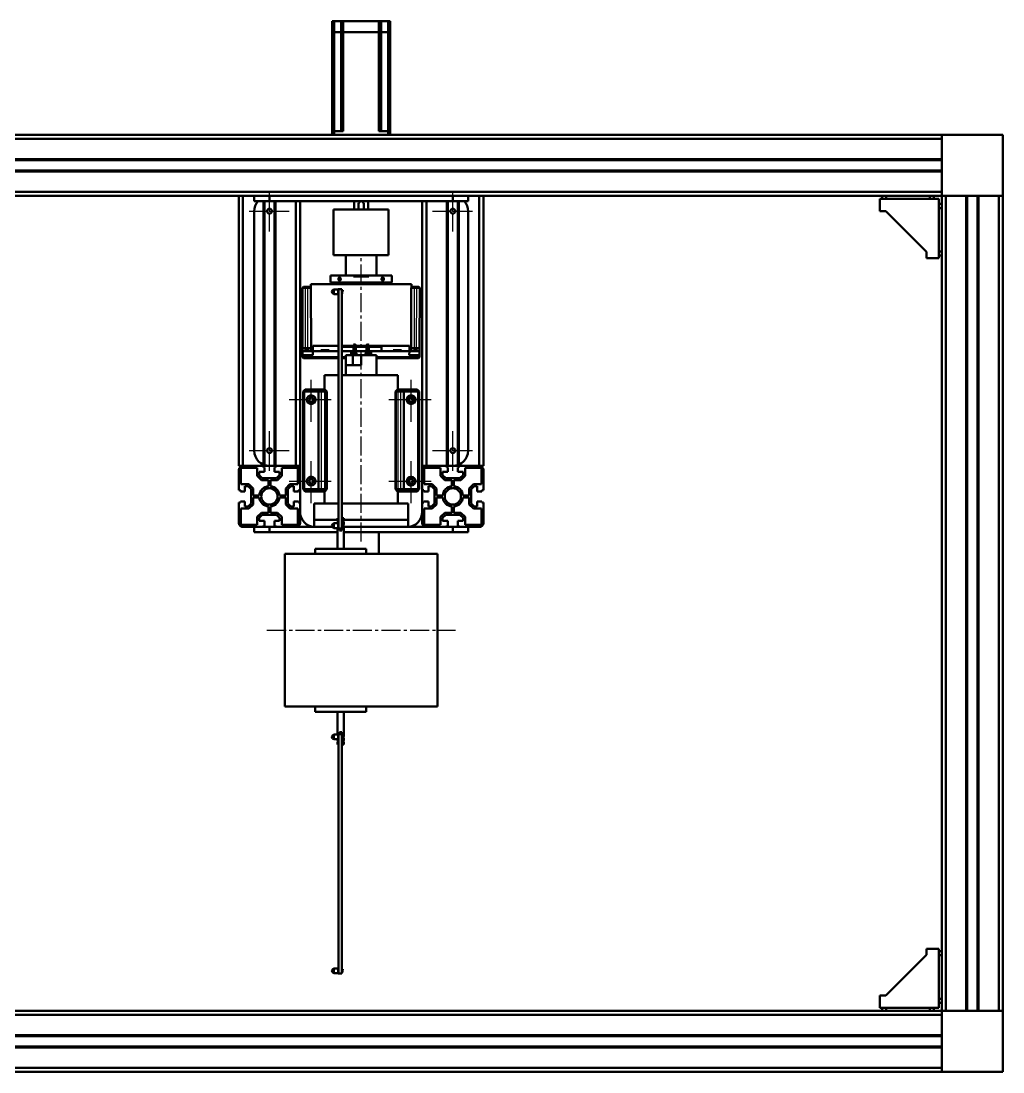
# Model space of a CAD drawing. Header units: millimetres. Extents: x 50 to 1239, y 50 to 891.
# Drawn here: x 653.5 to 846.2, y 173.3 to 379.7 of the extents above; entities that cross this region are included whole.
import ezdxf

# ---------------------------------------------------------------- set-up
doc = ezdxf.new("R2010")
doc.units = ezdxf.units.MM
doc.header["$LTSCALE"] = 5
doc.linetypes.add('CENTER', pattern=[50.8, 31.75, -6.35, 6.35, -6.35])
doc.linetypes.add('CENTER2', pattern=[1.125, 0.75, -0.125, 0.125, -0.125])
for name, color, linetype, lineweight in [('点画线', 1, 'CENTER', 25), ('粗实线', 7, 'Continuous', 50), ('细实线', 3, 'Continuous', 25)]:
    doc.layers.add(name, color=color, linetype=linetype, lineweight=lineweight)

# ---------------------------------------------------------------- blocks, each defined once
blk = doc.blocks.new('*U31')
at = {"layer": '点画线', "color": 0, "linetype": 'CENTER2', "transparency": 16777216}
blk.add_line((0, -44.8), (0, 10.92), dxfattribs=at)
blk = doc.blocks.new('*U38')
at = {"layer": '点画线', "color": 0, "linetype": 'CENTER2', "transparency": 16777216}
blk.add_line((-18.5, 0), (18.5, 0), dxfattribs=at)
blk = doc.blocks.new('*U46')
at = {"layer": '点画线', "color": 0, "linetype": 'CENTER2', "transparency": 16777216}
for p, q in [((0, 0.168), (0, 4.34)), ((-4.34, 0), (-0.168, 0)), ((0.168, 0), (4.34, 0)), ((0, -4.34), (0, -0.168))]:
    blk.add_line(p, q, dxfattribs=at)
at = {"layer": '点画线', "color": 0, "linetype": 'Continuous', "transparency": 16777216}
for p, q in [((-0.084, 0), (0.084, 0)), ((0, -0.084), (0, 0.084))]:
    blk.add_line(p, q, dxfattribs=at)
blk = doc.blocks.new('*U47')
at = {"layer": '点画线', "color": 0, "linetype": 'CENTER2', "transparency": 16777216}
for p, q in [((0, 0.168), (0, 4.34)), ((-4.34, 0), (-0.168, 0)), ((0.168, 0), (4.34, 0)), ((0, -4.34), (0, -0.168))]:
    blk.add_line(p, q, dxfattribs=at)
at = {"layer": '点画线', "color": 0, "linetype": 'Continuous', "transparency": 16777216}
for p, q in [((-0.084, 0), (0.084, 0)), ((0, -0.084), (0, 0.084))]:
    blk.add_line(p, q, dxfattribs=at)
blk = doc.blocks.new('*U48')
at = {"layer": '点画线', "color": 0, "linetype": 'CENTER2', "transparency": 16777216}
for p, q in [((0, 0.168), (0, 4.34)), ((-4.34, 0), (-0.168, 0)), ((0.168, 0), (4.34, 0)), ((0, -4.34), (0, -0.168))]:
    blk.add_line(p, q, dxfattribs=at)
at = {"layer": '点画线', "color": 0, "linetype": 'Continuous', "transparency": 16777216}
for p, q in [((-0.084, 0), (0.084, 0)), ((0, -0.084), (0, 0.084))]:
    blk.add_line(p, q, dxfattribs=at)
blk = doc.blocks.new('*U49')
at = {"layer": '点画线', "color": 0, "linetype": 'CENTER2', "transparency": 16777216}
for p, q in [((0, 0.168), (0, 4.34)), ((-4.34, 0), (-0.168, 0)), ((0.168, 0), (4.34, 0)), ((0, -4.34), (0, -0.168))]:
    blk.add_line(p, q, dxfattribs=at)
at = {"layer": '点画线', "color": 0, "linetype": 'Continuous', "transparency": 16777216}
for p, q in [((-0.084, 0), (0.084, 0)), ((0, -0.084), (0, 0.084))]:
    blk.add_line(p, q, dxfattribs=at)
blk = doc.blocks.new('*U50')
at = {"layer": '点画线', "color": 0, "linetype": 'CENTER2', "transparency": 16777216}
for p, q in [((0, 0.096), (0, 3.98)), ((-3.98, 0), (-0.096, 0)), ((0.096, 0), (3.98, 0)), ((0, -3.98), (0, -0.096))]:
    blk.add_line(p, q, dxfattribs=at)
at = {"layer": '点画线', "color": 0, "linetype": 'Continuous', "transparency": 16777216}
for p, q in [((-0.048, 0), (0.048, 0)), ((0, -0.048), (0, 0.048))]:
    blk.add_line(p, q, dxfattribs=at)
blk = doc.blocks.new('*U51')
at = {"layer": '点画线', "color": 0, "linetype": 'CENTER2', "transparency": 16777216}
for p, q in [((0, 0.096), (0, 3.98)), ((-3.98, 0), (-0.096, 0)), ((0.096, 0), (3.98, 0)), ((0, -3.98), (0, -0.096))]:
    blk.add_line(p, q, dxfattribs=at)
at = {"layer": '点画线', "color": 0, "linetype": 'Continuous', "transparency": 16777216}
for p, q in [((-0.048, 0), (0.048, 0)), ((0, -0.048), (0, 0.048))]:
    blk.add_line(p, q, dxfattribs=at)
blk = doc.blocks.new('*U52')
at = {"layer": '点画线', "color": 0, "linetype": 'CENTER2', "transparency": 16777216}
for p, q in [((0, 0.096), (0, 3.98)), ((-3.98, 0), (-0.096, 0)), ((0.096, 0), (3.98, 0)), ((0, -3.98), (0, -0.096))]:
    blk.add_line(p, q, dxfattribs=at)
at = {"layer": '点画线', "color": 0, "linetype": 'Continuous', "transparency": 16777216}
for p, q in [((-0.048, 0), (0.048, 0)), ((0, -0.048), (0, 0.048))]:
    blk.add_line(p, q, dxfattribs=at)
blk = doc.blocks.new('*U53')
at = {"layer": '点画线', "color": 0, "linetype": 'CENTER2', "transparency": 16777216}
for p, q in [((0, 0.096), (0, 3.98)), ((-3.98, 0), (-0.096, 0)), ((0.096, 0), (3.98, 0)), ((0, -3.98), (0, -0.096))]:
    blk.add_line(p, q, dxfattribs=at)
at = {"layer": '点画线', "color": 0, "linetype": 'Continuous', "transparency": 16777216}
for p, q in [((-0.048, 0), (0.048, 0)), ((0, -0.048), (0, 0.048))]:
    blk.add_line(p, q, dxfattribs=at)

msp = doc.modelspace()

# ---------------------------------------------------------------- linework, layer by layer
at = {"layer": '粗实线', "color": 7, "linetype": 'Continuous'}
for p, q in [((714.542, 377.483), (714.542, 379.663)), ((714.542, 379.663), (714.918, 379.663)), ((714.918, 379.663), (714.918, 377.483)), ((716.342, 379.663), (716.742, 379.663)), ((716.342, 377.483), (716.342, 379.663)), ((716.742, 379.663), (716.742, 377.483)), ((723.742, 379.663), (716.742, 379.663)), ((723.742, 379.663), (724.141, 379.663)), ((723.742, 377.483), (723.742, 379.663)), ((724.141, 379.663), (724.141, 377.483)), ((725.566, 377.483), (725.566, 379.663)), ((725.566, 379.663), (725.942, 379.663)), ((725.942, 379.663), (725.942, 377.483)), ((714.542, 377.483), (714.918, 377.483)), ((714.542, 358.063), (714.542, 377.463)), ((714.542, 377.463), (714.918, 377.463)), ((714.918, 358.063), (714.918, 377.463)), ((716.342, 377.483), (716.742, 377.483)), ((716.342, 358.063), (716.342, 377.463)), ((716.342, 377.463), (716.742, 377.463)), ((716.742, 377.483), (716.742, 377.463)), ((716.742, 377.483), (723.742, 377.483)), ((716.742, 358.063), (716.742, 377.463)), ((716.742, 377.463), (723.742, 377.463)), ((723.742, 377.483), (724.141, 377.483)), ((723.742, 377.483), (723.742, 377.463)), ((723.742, 358.063), (723.742, 377.463)), ((723.742, 377.463), (724.141, 377.463)), ((724.141, 358.063), (724.141, 377.463)), ((725.566, 377.483), (725.942, 377.483)), ((725.566, 358.063), (725.566, 377.463)), ((725.566, 377.463), (725.942, 377.463)), ((725.942, 358.063), (725.942, 377.463)), ((834.242, 357.323), (474.242, 357.323)), ((714.542, 357.323), (714.542, 358.063)), ((714.542, 358.063), (714.942, 358.063)), ((716.742, 358.063), (714.942, 358.063)), ((714.942, 358.063), (714.942, 357.323)), ((725.542, 358.063), (723.742, 358.063)), ((725.542, 358.063), (725.942, 358.063)), ((725.542, 357.323), (725.542, 358.063)), ((725.942, 358.063), (725.942, 357.323)), ((834.242, 357.323), (846.242, 357.323)), ((834.242, 357.323), (834.242, 345.323)), ((846.242, 357.323), (846.242, 345.323)), ((834.242, 356.523), (474.242, 356.523)), ((834.242, 356.523), (834.242, 352.523)), ((834.242, 352.523), (474.242, 352.523)), ((834.242, 352.323), (474.242, 352.323)), ((834.242, 350.323), (474.242, 350.323)), ((834.242, 350.123), (474.242, 350.123)), ((834.242, 350.123), (834.242, 346.123)), ((834.242, 346.123), (474.242, 346.123)), ((834.242, 345.323), (474.242, 345.323)), ((696.242, 292.323), (696.242, 345.323)), ((697.042, 292.323), (697.042, 345.323)), ((699.242, 344.323), (699.242, 345.323)), ((702.242, 345.323), (702.242, 344.323)), ((738.242, 344.323), (738.242, 345.323)), ((741.242, 345.323), (741.242, 344.323)), ((743.442, 292.323), (743.442, 345.323)), ((744.242, 292.323), (744.242, 345.323)), ((822.042, 344.723), (822.042, 342.323)), ((833.642, 344.723), (822.042, 344.723)), ((822.517, 344.723), (822.517, 345.323)), ((823.317, 344.723), (823.317, 345.323)), ((831.867, 344.723), (831.867, 345.323)), ((832.667, 344.723), (832.667, 345.323)), ((833.642, 333.123), (833.642, 344.723)), ((834.242, 345.323), (846.242, 345.323)), ((834.242, 345.323), (834.242, 185.323)), ((835.042, 345.323), (835.042, 185.323)), ((835.042, 345.323), (839.042, 345.323)), ((839.042, 345.323), (839.042, 185.323)), ((839.242, 345.323), (839.242, 185.323)), ((841.242, 345.323), (841.242, 185.323)), ((841.442, 345.323), (841.442, 185.323)), ((841.442, 345.323), (845.442, 345.323)), ((845.442, 345.323), (845.442, 185.323)), ((846.242, 345.323), (846.242, 185.323)), ((702.242, 344.323), (699.242, 344.323)), ((701.042, 292.323), (701.042, 344.323)), ((701.242, 292.323), (701.242, 344.323)), ((702.242, 344.323), (738.242, 344.323)), ((703.242, 292.323), (703.242, 344.323)), ((703.442, 292.323), (703.442, 344.323)), ((707.442, 292.323), (707.442, 344.323)), ((708.242, 292.323), (708.242, 344.323)), ((714.842, 342.663), (714.842, 333.663)), ((720.242, 342.663), (714.842, 342.663)), ((718.842, 344.323), (718.842, 342.663)), ((719.742, 343.763), (719.742, 342.663)), ((720.242, 344.263), (720.242, 344.323)), ((725.642, 342.663), (720.242, 342.663)), ((720.742, 342.663), (720.742, 343.763)), ((721.642, 342.663), (721.642, 344.323)), ((725.642, 333.663), (725.642, 342.663)), ((732.242, 292.323), (732.242, 344.323)), ((733.042, 292.323), (733.042, 344.323)), ((737.042, 292.323), (737.042, 344.323)), ((737.242, 292.323), (737.242, 344.323)), ((741.242, 344.323), (738.242, 344.323)), ((739.242, 292.323), (739.242, 344.323)), ((739.442, 292.323), (739.442, 344.323)), ((833.642, 343.748), (834.242, 343.748)), ((833.642, 342.948), (834.242, 342.948)), ((699.242, 295.323), (699.242, 342.323)), ((741.242, 342.323), (741.242, 295.323)), ((823.242, 342.323), (822.042, 342.323)), ((831.242, 334.323), (823.242, 342.323)), ((831.242, 333.123), (831.242, 334.323)), ((833.642, 334.398), (834.242, 334.398)), ((720.242, 333.663), (714.842, 333.663)), ((725.642, 333.663), (720.242, 333.663)), ((831.242, 333.123), (833.642, 333.123)), ((833.642, 333.598), (834.242, 333.598)), ((726.242, 329.703), (714.242, 329.703)), ((714.242, 329.703), (717.242, 329.703)), ((714.242, 328.303), (714.242, 329.703)), ((726.242, 328.303), (714.242, 328.303)), ((714.242, 328.303), (717.242, 328.303)), ((725.642, 328.303), (714.842, 328.303)), ((714.842, 327.983), (714.842, 328.303)), ((714.842, 328.303), (717.242, 328.303)), ((717.242, 329.703), (723.242, 329.703)), ((718.742, 329.703), (719.042, 329.703)), ((718.742, 329.503), (718.742, 329.703)), ((719.242, 329.703), (718.742, 329.703)), ((718.742, 329.503), (719.042, 329.503)), ((719.242, 329.503), (718.742, 329.503)), ((719.042, 329.703), (721.442, 329.703)), ((719.042, 329.503), (719.042, 329.703)), ((719.042, 329.503), (721.442, 329.503)), ((719.218, 329.503), (719.638, 329.503)), ((719.638, 329.503), (719.218, 329.503)), ((719.242, 329.503), (719.242, 329.703)), ((721.242, 329.703), (719.242, 329.703)), ((721.242, 329.503), (719.242, 329.503)), ((719.571, 329.503), (719.991, 329.503)), ((719.991, 329.503), (719.571, 329.503)), ((720.005, 329.503), (720.425, 329.503)), ((720.425, 329.503), (720.005, 329.503)), ((720.337, 329.503), (720.757, 329.503)), ((720.757, 329.503), (720.337, 329.503)), ((720.61, 329.503), (721.03, 329.503)), ((721.03, 329.503), (720.61, 329.503)), ((721.036, 329.503), (721.456, 329.503)), ((721.456, 329.503), (721.036, 329.503)), ((721.242, 329.703), (721.738, 329.703)), ((721.242, 329.503), (721.242, 329.703)), ((721.242, 329.503), (721.738, 329.503)), ((721.442, 329.503), (721.442, 329.703)), ((721.742, 329.503), (721.742, 329.703)), ((723.242, 329.703), (726.242, 329.703)), ((723.242, 328.303), (725.642, 328.303)), ((723.242, 328.303), (726.242, 328.303)), ((725.642, 327.983), (725.642, 328.303)), ((726.242, 328.303), (726.242, 329.703)), ((708.898, 327.458), (708.699, 327.257)), ((709.299, 327.259), (708.699, 327.257)), ((708.74, 315.457), (708.699, 327.257)), ((708.898, 327.458), (709.298, 327.459)), ((709.298, 327.459), (709.801, 327.461)), ((709.802, 327.261), (709.299, 327.259)), ((709.801, 327.461), (710.197, 327.462)), ((710.396, 327.263), (709.802, 327.261)), ((710.197, 327.462), (710.396, 327.263)), ((730.142, 327.983), (710.342, 327.983)), ((710.342, 327.983), (717.242, 327.983)), ((710.396, 327.263), (710.437, 315.463)), ((710.742, 327.983), (729.742, 327.983)), ((717.242, 327.983), (710.742, 327.983)), ((710.762, 327.983), (729.722, 327.983)), ((717.242, 327.983), (710.762, 327.983)), ((725.642, 327.983), (714.842, 327.983)), ((714.842, 327.983), (717.242, 327.983)), ((715.762, 326.969), (714.902, 326.969)), ((714.902, 326.506), (714.902, 326.969)), ((714.902, 326.043), (714.902, 326.506)), ((714.902, 326.043), (715.762, 326.043)), ((715.762, 327.046), (715.762, 325.966)), ((715.822, 327.046), (715.822, 280.046)), ((716.422, 327.046), (716.422, 280.046)), ((716.622, 326.805), (716.422, 326.805)), ((716.422, 326.715), (716.622, 326.715)), ((716.622, 326.551), (716.422, 326.551)), ((716.422, 326.461), (716.622, 326.461)), ((716.622, 326.297), (716.422, 326.297)), ((716.422, 326.207), (716.622, 326.207)), ((716.622, 326.805), (716.622, 326.715)), ((716.622, 326.551), (716.622, 326.461)), ((716.622, 326.297), (716.622, 326.207)), ((723.242, 327.983), (730.142, 327.983)), ((729.742, 327.983), (723.242, 327.983)), ((729.722, 327.983), (723.242, 327.983)), ((723.242, 327.983), (725.642, 327.983)), ((730.076, 327.264), (730.035, 315.464)), ((730.274, 327.463), (730.076, 327.264)), ((730.076, 327.264), (730.67, 327.262)), ((730.142, 327.33), (730.142, 327.983)), ((730.671, 327.462), (730.274, 327.463)), ((730.67, 327.262), (731.172, 327.26)), ((731.173, 327.46), (730.671, 327.462)), ((731.172, 327.26), (731.772, 327.258)), ((731.573, 327.459), (731.173, 327.46)), ((731.573, 327.459), (731.772, 327.258)), ((731.731, 315.458), (731.772, 327.258)), ((715.762, 325.966), (715.822, 325.966)), ((715.822, 315.863), (710.742, 315.863)), ((710.742, 315.863), (715.822, 315.863)), ((710.742, 315.863), (710.742, 314.863)), ((715.822, 315.863), (710.762, 315.863)), ((710.762, 315.863), (710.762, 314.863)), ((710.762, 315.863), (715.822, 315.863)), ((729.742, 315.863), (716.422, 315.863)), ((729.722, 315.863), (716.422, 315.863)), ((716.422, 315.863), (717.242, 315.863)), ((716.422, 315.863), (717.242, 315.863)), ((718.972, 316.213), (718.722, 316.063)), ((719.222, 316.063), (718.722, 316.063)), ((718.722, 316.063), (718.722, 314.863)), ((718.722, 316.063), (719.222, 316.063)), ((718.972, 316.213), (719.222, 316.063)), ((719.222, 316.063), (719.222, 314.863)), ((721.512, 316.213), (721.262, 316.063)), ((721.762, 316.063), (721.262, 316.063)), ((721.262, 316.063), (721.262, 314.863)), ((721.262, 316.063), (721.762, 316.063)), ((721.512, 316.213), (721.762, 316.063)), ((721.762, 316.063), (721.762, 314.863)), ((723.242, 315.863), (729.722, 315.863)), ((723.242, 315.863), (729.742, 315.863)), ((729.722, 315.863), (729.722, 314.863)), ((729.742, 315.863), (729.742, 314.863)), ((708.74, 315.457), (709.34, 315.459)), ((708.742, 314.857), (708.74, 315.457)), ((709.342, 314.859), (708.742, 314.857)), ((708.745, 314.057), (708.742, 314.857)), ((708.745, 314.057), (709.345, 314.059)), ((708.747, 313.657), (708.745, 314.057)), ((708.747, 313.657), (709.347, 313.659)), ((708.747, 313.657), (708.947, 313.458)), ((709.34, 315.459), (709.778, 315.461)), ((709.34, 315.459), (709.342, 314.859)), ((709.78, 314.861), (709.342, 314.859)), ((709.783, 314.061), (709.345, 314.059)), ((709.345, 314.059), (709.347, 313.659)), ((709.347, 313.659), (709.784, 313.661)), ((709.778, 315.461), (710.378, 315.463)), ((709.78, 314.861), (709.778, 315.461)), ((710.38, 314.863), (709.78, 314.861)), ((709.783, 314.061), (710.383, 314.063)), ((709.784, 313.661), (709.783, 314.061)), ((709.784, 313.661), (710.384, 313.663)), ((710.384, 313.663), (710.185, 313.462)), ((715.822, 314.863), (710.361, 314.863)), ((710.361, 314.863), (715.822, 314.863)), ((710.378, 315.463), (710.38, 314.863)), ((710.437, 315.463), (710.378, 315.463)), ((710.765, 314.864), (710.38, 314.863)), ((710.768, 314.064), (710.383, 314.063)), ((710.383, 314.063), (710.384, 313.663)), ((710.384, 313.663), (715.822, 313.682)), ((715.822, 314.863), (710.742, 314.863)), ((710.742, 314.863), (715.822, 314.863)), ((715.822, 314.863), (710.762, 314.863)), ((710.762, 314.863), (715.822, 314.863)), ((710.768, 314.064), (710.765, 314.864)), ((712.34, 315.063), (712.34, 314.863)), ((713.087, 315.063), (712.344, 315.063)), ((713.087, 314.863), (712.344, 314.863)), ((712.394, 315.063), (713.194, 315.063)), ((712.394, 315.063), (712.394, 314.863)), ((712.394, 314.863), (713.194, 314.863)), ((713.018, 315.063), (712.598, 315.063)), ((712.598, 315.063), (713.018, 315.063)), ((713.072, 315.063), (712.652, 315.063)), ((712.652, 315.063), (713.072, 315.063)), ((713.339, 315.063), (712.919, 315.063)), ((712.919, 315.063), (713.339, 315.063)), ((713.445, 315.063), (713.025, 315.063)), ((713.025, 315.063), (713.445, 315.063)), ((713.887, 315.063), (713.087, 315.063)), ((713.087, 315.063), (713.087, 314.863)), ((713.887, 314.863), (713.087, 314.863)), ((713.194, 315.063), (713.194, 314.863)), ((713.194, 315.063), (713.94, 315.063)), ((713.194, 314.863), (713.94, 314.863)), ((713.682, 315.063), (713.262, 315.063)), ((713.262, 315.063), (713.682, 315.063)), ((713.766, 315.063), (713.346, 315.063)), ((713.346, 315.063), (713.766, 315.063)), ((713.887, 315.063), (713.887, 314.863)), ((713.94, 315.063), (713.887, 315.063)), ((713.94, 314.863), (713.887, 314.863)), ((713.94, 315.063), (713.94, 314.863)), ((724.242, 315.663), (716.422, 315.663)), ((724.222, 315.663), (716.422, 315.663)), ((716.422, 315.663), (717.242, 315.663)), ((716.422, 315.663), (717.242, 315.663)), ((718.292, 314.863), (716.422, 314.863)), ((718.292, 314.863), (716.422, 314.863)), ((718.292, 314.863), (716.422, 314.863)), ((724.242, 314.863), (716.422, 314.863)), ((724.222, 314.863), (716.422, 314.863)), ((716.422, 314.863), (717.242, 314.863)), ((716.422, 314.863), (717.242, 314.863)), ((716.422, 314.863), (717.242, 314.863)), ((716.422, 314.863), (717.242, 314.863)), ((716.422, 314.863), (717.242, 314.863)), ((716.422, 313.684), (717.242, 313.687)), ((717.242, 314.863), (723.242, 314.863)), ((717.242, 314.063), (720.242, 314.063)), ((717.242, 312.063), (717.242, 314.063)), ((719.267, 314.863), (718.292, 314.863)), ((718.292, 314.063), (718.292, 314.863)), ((722.192, 314.863), (718.292, 314.863)), ((722.192, 314.863), (718.292, 314.863)), ((722.192, 314.863), (718.292, 314.863)), ((718.292, 314.863), (722.192, 314.863)), ((719.267, 314.063), (718.292, 314.063)), ((718.292, 314.063), (722.192, 314.063)), ((718.652, 314.363), (718.352, 314.063)), ((718.352, 314.063), (719.592, 314.063)), ((719.592, 314.063), (718.352, 314.063)), ((718.642, 312.063), (718.642, 314.063)), ((719.292, 314.863), (718.652, 314.863)), ((718.652, 314.363), (718.652, 314.863)), ((718.652, 314.863), (719.292, 314.863)), ((719.292, 314.363), (718.652, 314.363)), ((718.652, 314.363), (719.292, 314.363)), ((719.222, 314.863), (718.722, 314.863)), ((718.722, 314.863), (719.222, 314.863)), ((719.267, 314.063), (719.267, 314.863)), ((719.292, 314.863), (719.267, 314.863)), ((719.292, 314.063), (719.267, 314.063)), ((721.192, 314.863), (719.292, 314.863)), ((719.292, 314.063), (719.292, 314.863)), ((719.292, 314.363), (719.292, 314.863)), ((719.292, 314.363), (719.592, 314.063)), ((721.192, 314.063), (719.292, 314.063)), ((720.242, 312.063), (720.242, 314.063)), ((721.192, 314.363), (720.892, 314.063)), ((720.892, 314.063), (722.132, 314.063)), ((722.132, 314.063), (720.892, 314.063)), ((721.217, 314.863), (721.192, 314.863)), ((721.192, 314.063), (721.192, 314.863)), ((721.832, 314.863), (721.192, 314.863)), ((721.192, 314.863), (721.832, 314.863)), ((721.192, 314.363), (721.192, 314.863)), ((721.832, 314.363), (721.192, 314.363)), ((721.192, 314.363), (721.832, 314.363)), ((721.217, 314.063), (721.192, 314.063)), ((721.217, 314.063), (721.217, 314.863)), ((722.192, 314.863), (721.217, 314.863)), ((722.192, 314.063), (721.217, 314.063)), ((721.762, 314.863), (721.262, 314.863)), ((721.262, 314.863), (721.762, 314.863)), ((721.832, 314.363), (721.832, 314.863)), ((721.832, 314.363), (722.132, 314.063)), ((722.192, 314.063), (722.192, 314.863)), ((730.142, 314.863), (722.192, 314.863)), ((729.742, 314.863), (722.192, 314.863)), ((729.722, 314.863), (722.192, 314.863)), ((723.242, 315.663), (724.222, 315.663)), ((723.242, 315.663), (724.242, 315.663)), ((723.242, 314.863), (729.722, 314.863)), ((723.242, 314.863), (729.742, 314.863)), ((723.242, 314.863), (730.142, 314.863)), ((723.242, 314.863), (724.222, 314.863)), ((723.242, 314.863), (724.242, 314.863)), ((723.242, 312.063), (723.242, 314.063)), ((723.242, 313.638), (730.088, 313.662)), ((724.222, 315.663), (724.222, 314.863)), ((724.242, 315.663), (724.242, 314.863)), ((726.543, 315.063), (726.543, 314.863)), ((727.29, 315.063), (726.547, 315.063)), ((727.29, 314.863), (726.547, 314.863)), ((726.597, 315.063), (726.597, 314.863)), ((726.597, 315.063), (727.397, 315.063)), ((726.597, 314.863), (727.397, 314.863)), ((727.137, 315.063), (726.717, 315.063)), ((726.717, 315.063), (727.137, 315.063)), ((727.221, 315.063), (726.801, 315.063)), ((726.801, 315.063), (727.221, 315.063)), ((727.458, 315.063), (727.038, 315.063)), ((727.038, 315.063), (727.458, 315.063)), ((727.565, 315.063), (727.145, 315.063)), ((727.145, 315.063), (727.565, 315.063)), ((727.29, 315.063), (727.29, 314.863)), ((728.09, 315.063), (727.29, 315.063)), ((728.09, 314.863), (727.29, 314.863)), ((727.397, 315.063), (727.397, 314.863)), ((727.397, 315.063), (728.143, 315.063)), ((727.397, 314.863), (728.143, 314.863)), ((727.832, 315.063), (727.412, 315.063)), ((727.412, 315.063), (727.832, 315.063)), ((727.886, 315.063), (727.466, 315.063)), ((727.466, 315.063), (727.886, 315.063)), ((728.09, 315.063), (728.09, 314.863)), ((728.143, 315.063), (728.09, 315.063)), ((728.143, 314.863), (728.09, 314.863)), ((728.143, 315.063), (728.143, 314.863)), ((729.703, 314.065), (729.706, 314.865)), ((729.703, 314.065), (730.089, 314.064)), ((729.706, 314.865), (730.091, 314.864)), ((730.089, 314.064), (730.087, 313.664)), ((730.687, 313.662), (730.087, 313.664)), ((730.087, 313.664), (730.286, 313.463)), ((730.689, 314.062), (730.089, 314.064)), ((730.093, 315.464), (730.091, 314.864)), ((730.091, 314.864), (730.691, 314.862)), ((730.693, 315.462), (730.093, 315.464)), ((730.687, 313.662), (730.689, 314.062)), ((731.125, 313.66), (730.687, 313.662)), ((730.689, 314.062), (731.126, 314.06)), ((730.691, 314.862), (730.693, 315.462)), ((730.691, 314.862), (731.129, 314.86)), ((731.131, 315.46), (730.693, 315.462)), ((731.126, 314.06), (731.125, 313.66)), ((731.725, 313.658), (731.125, 313.66)), ((731.726, 314.058), (731.126, 314.06)), ((731.131, 315.46), (731.129, 314.86)), ((731.129, 314.86), (731.729, 314.858)), ((731.731, 315.458), (731.131, 315.46)), ((731.725, 313.658), (731.524, 313.459)), ((731.725, 313.658), (731.726, 314.058)), ((731.726, 314.058), (731.729, 314.858)), ((731.729, 314.858), (731.731, 315.458)), ((709.347, 313.459), (708.947, 313.458)), ((709.785, 313.461), (709.347, 313.459)), ((710.185, 313.462), (709.785, 313.461)), ((715.822, 313.482), (710.185, 313.462)), ((717.242, 313.487), (716.422, 313.484)), ((717.242, 312.063), (717.242, 310.123)), ((717.242, 312.063), (720.242, 312.063)), ((730.286, 313.463), (723.242, 313.438)), ((723.242, 310.123), (723.242, 312.063)), ((730.286, 313.463), (730.686, 313.462)), ((730.686, 313.462), (731.124, 313.46)), ((731.124, 313.46), (731.524, 313.459)), ((713.042, 310.123), (715.822, 310.123)), ((716.422, 310.123), (727.442, 310.123)), ((709.242, 307.323), (708.842, 306.923)), ((709.195, 306.923), (708.842, 306.923)), ((708.842, 287.723), (708.842, 306.923)), ((711.842, 306.923), (709.195, 306.923)), ((709.242, 307.323), (712.242, 307.323)), ((709.242, 307.323), (713.042, 307.323)), ((711.842, 306.923), (712.242, 307.323)), ((712.442, 306.923), (711.842, 306.923)), ((711.842, 287.723), (711.842, 306.923)), ((712.242, 307.323), (712.442, 307.323)), ((712.442, 306.923), (712.442, 307.323)), ((712.442, 307.323), (712.89, 307.323)), ((712.89, 306.923), (712.442, 306.923)), ((712.642, 307.323), (713.042, 306.923)), ((713.078, 307.323), (712.65, 307.323)), ((712.89, 307.323), (713.089, 307.323)), ((712.89, 306.923), (713.487, 306.923)), ((713.042, 306.923), (713.455, 306.923)), ((713.455, 306.923), (713.078, 307.323)), ((713.49, 306.923), (713.09, 307.323)), ((713.455, 306.923), (713.455, 287.723)), ((713.49, 287.723), (713.49, 306.923)), ((727.394, 307.323), (726.994, 306.923)), ((726.994, 306.923), (726.994, 287.723)), ((727.594, 306.923), (726.997, 306.923)), ((727.405, 307.323), (727.028, 306.923)), ((727.028, 306.923), (727.442, 306.923)), ((727.028, 287.723), (727.028, 306.923)), ((727.594, 307.323), (727.395, 307.323)), ((727.405, 307.323), (727.833, 307.323)), ((731.242, 307.323), (727.442, 307.323)), ((727.594, 307.323), (728.042, 307.323)), ((728.042, 306.923), (727.594, 306.923)), ((728.042, 307.323), (728.242, 307.323)), ((728.642, 306.923), (728.042, 306.923)), ((728.242, 307.323), (728.642, 306.923)), ((728.242, 307.323), (731.242, 307.323)), ((728.642, 306.923), (728.642, 287.723)), ((731.289, 306.923), (728.642, 306.923)), ((731.242, 307.323), (731.642, 306.923)), ((731.289, 306.923), (731.642, 306.923)), ((731.642, 306.923), (731.642, 287.723)), ((697.042, 292.323), (696.242, 292.323)), ((696.242, 291.523), (696.242, 287.523)), ((699.842, 291.923), (696.642, 291.923)), ((696.642, 291.923), (696.642, 288.723)), ((701.042, 292.323), (697.042, 292.323)), ((699.842, 290.357), (699.842, 291.923)), ((700.242, 291.123), (701.242, 291.123)), ((700.242, 290.523), (700.242, 291.123)), ((701.042, 292.023), (701.042, 292.323)), ((701.242, 292.323), (701.042, 292.323)), ((701.242, 292.023), (701.042, 292.023)), ((703.242, 292.323), (701.242, 292.323)), ((701.242, 291.123), (701.242, 292.023)), ((703.442, 292.323), (702.242, 292.323)), ((703.442, 292.323), (703.242, 292.323)), ((703.242, 292.023), (703.242, 291.123)), ((703.442, 292.023), (703.242, 292.023)), ((703.242, 291.123), (704.242, 291.123)), ((703.442, 292.323), (703.442, 292.023)), ((707.442, 292.323), (703.442, 292.323)), ((704.242, 291.123), (704.242, 290.523)), ((707.842, 291.923), (704.642, 291.923)), ((704.642, 291.923), (704.642, 290.357)), ((708.242, 292.323), (707.442, 292.323)), ((708.242, 292.323), (707.442, 292.323)), ((707.842, 288.723), (707.842, 291.923)), ((708.242, 291.523), (708.242, 292.323)), ((708.242, 287.523), (708.242, 291.523)), ((732.242, 292.323), (732.242, 283.323)), ((738.242, 292.323), (732.242, 292.323)), ((733.042, 292.323), (732.242, 292.323)), ((732.242, 291.523), (732.242, 287.523)), ((735.842, 291.923), (732.642, 291.923)), ((732.642, 291.923), (732.642, 288.723)), ((737.042, 292.323), (733.042, 292.323)), ((735.842, 290.357), (735.842, 291.923)), ((736.242, 291.123), (737.242, 291.123)), ((736.242, 290.523), (736.242, 291.123)), ((737.042, 292.023), (737.042, 292.323)), ((737.242, 292.323), (737.042, 292.323)), ((737.242, 292.023), (737.042, 292.023)), ((739.242, 292.323), (737.242, 292.323)), ((737.242, 291.123), (737.242, 292.023)), ((739.442, 292.323), (739.242, 292.323)), ((739.242, 292.023), (739.242, 291.123)), ((739.442, 292.023), (739.242, 292.023)), ((739.242, 291.123), (740.242, 291.123)), ((739.442, 292.323), (739.442, 292.023)), ((743.442, 292.323), (739.442, 292.323)), ((740.242, 291.123), (740.242, 290.523)), ((743.842, 291.923), (740.642, 291.923)), ((740.642, 291.923), (740.642, 290.357)), ((744.242, 292.323), (743.442, 292.323)), ((743.842, 288.723), (743.842, 291.923)), ((744.242, 287.523), (744.242, 291.523)), ((700.676, 289.523), (699.842, 290.357)), ((700.842, 289.923), (700.242, 290.523)), ((702.042, 289.523), (700.676, 289.523)), ((703.642, 289.923), (700.842, 289.923)), ((702.042, 288.313), (702.042, 289.523)), ((703.807, 289.523), (702.442, 289.523)), ((702.442, 289.523), (702.442, 288.313)), ((704.242, 290.523), (703.642, 289.923)), ((704.642, 290.357), (703.807, 289.523)), ((736.676, 289.523), (735.842, 290.357)), ((736.842, 289.923), (736.242, 290.523)), ((738.042, 289.523), (736.676, 289.523)), ((739.642, 289.923), (736.842, 289.923)), ((738.042, 288.313), (738.042, 289.523)), ((739.807, 289.523), (738.442, 289.523)), ((738.442, 289.523), (738.442, 288.313)), ((740.242, 290.523), (739.642, 289.923)), ((740.642, 290.357), (739.807, 289.523)), ((696.242, 287.523), (696.542, 287.523)), ((696.542, 287.523), (696.542, 287.323)), ((696.542, 287.323), (697.442, 287.323)), ((696.642, 288.723), (698.207, 288.723)), ((697.442, 288.323), (698.042, 288.323)), ((697.442, 287.323), (697.442, 288.323)), ((698.042, 288.323), (698.642, 287.723)), ((698.207, 288.723), (699.042, 287.888)), ((698.642, 287.723), (698.642, 284.923)), ((699.042, 287.888), (699.042, 286.523)), ((705.442, 287.888), (706.276, 288.723)), ((705.442, 286.523), (705.442, 287.888)), ((705.842, 287.723), (706.442, 288.323)), ((705.842, 284.923), (705.842, 287.723)), ((706.276, 288.723), (707.842, 288.723)), ((706.442, 288.323), (707.042, 288.323)), ((707.042, 288.323), (707.042, 287.323)), ((707.042, 287.323), (707.942, 287.323)), ((707.942, 287.523), (708.242, 287.523)), ((707.942, 287.323), (707.942, 287.523)), ((708.242, 285.123), (708.242, 287.523)), ((709.195, 287.723), (708.842, 287.723)), ((709.242, 287.323), (708.842, 287.723)), ((709.195, 287.723), (711.842, 287.723)), ((712.242, 287.323), (709.242, 287.323)), ((709.242, 287.323), (713.042, 287.323)), ((711.842, 287.723), (712.442, 287.723)), ((712.242, 287.323), (711.842, 287.723)), ((712.442, 287.323), (712.242, 287.323)), ((712.442, 287.723), (712.89, 287.723)), ((712.89, 287.323), (712.442, 287.323)), ((713.078, 287.323), (712.65, 287.323)), ((712.89, 287.723), (713.487, 287.723)), ((712.89, 287.323), (713.089, 287.323)), ((713.455, 287.723), (713.042, 287.723)), ((713.078, 287.323), (713.455, 287.723)), ((713.09, 287.323), (713.49, 287.723)), ((726.994, 287.723), (727.394, 287.323)), ((727.594, 287.723), (726.997, 287.723)), ((727.028, 287.723), (727.405, 287.323)), ((727.442, 287.723), (727.028, 287.723)), ((727.594, 287.323), (727.395, 287.323)), ((727.405, 287.323), (727.833, 287.323)), ((731.242, 287.323), (727.442, 287.323)), ((727.594, 287.723), (728.042, 287.723)), ((728.042, 287.323), (727.594, 287.323)), ((728.042, 287.723), (728.642, 287.723)), ((728.242, 287.323), (728.042, 287.323)), ((728.642, 287.723), (728.242, 287.323)), ((731.242, 287.323), (728.242, 287.323)), ((728.642, 287.723), (731.289, 287.723)), ((731.242, 287.323), (731.642, 287.723)), ((731.289, 287.723), (731.642, 287.723)), ((732.242, 287.523), (732.542, 287.523)), ((732.542, 287.523), (732.542, 287.323)), ((732.542, 287.323), (733.442, 287.323)), ((732.642, 288.723), (734.207, 288.723)), ((733.442, 287.323), (733.442, 288.323)), ((733.442, 288.323), (734.042, 288.323)), ((734.042, 288.323), (734.642, 287.723)), ((734.207, 288.723), (735.042, 287.888)), ((734.642, 287.723), (734.642, 284.923)), ((735.042, 287.888), (735.042, 286.523)), ((741.442, 287.888), (742.276, 288.723)), ((741.442, 286.523), (741.442, 287.888)), ((741.842, 287.723), (742.442, 288.323)), ((741.842, 284.923), (741.842, 287.723)), ((742.276, 288.723), (743.842, 288.723)), ((742.442, 288.323), (743.042, 288.323)), ((743.042, 288.323), (743.042, 287.323)), ((743.042, 287.323), (743.942, 287.323)), ((743.942, 287.523), (744.242, 287.523)), ((743.942, 287.323), (743.942, 287.523)), ((696.242, 285.123), (696.242, 281.123)), ((696.542, 285.123), (696.242, 285.123)), ((696.542, 285.323), (696.542, 285.123)), ((697.442, 285.323), (696.542, 285.323)), ((697.442, 284.323), (697.442, 285.323)), ((698.642, 284.923), (698.042, 284.323)), ((699.042, 284.757), (698.207, 283.923)), ((699.042, 286.523), (700.252, 286.523)), ((700.252, 286.123), (699.042, 286.123)), ((699.042, 286.123), (699.042, 284.757)), ((704.232, 286.523), (705.442, 286.523)), ((705.442, 286.123), (704.232, 286.123)), ((705.442, 284.757), (705.442, 286.123)), ((706.276, 283.923), (705.442, 284.757)), ((706.442, 284.323), (705.842, 284.923)), ((707.042, 285.323), (707.042, 284.323)), ((707.942, 285.323), (707.042, 285.323)), ((707.942, 285.123), (707.942, 285.323)), ((708.242, 285.123), (707.942, 285.123)), ((708.242, 281.123), (708.242, 285.123)), ((711.042, 284.923), (711.042, 281.723)), ((711.739, 284.923), (711.042, 284.923)), ((715.822, 284.923), (711.739, 284.923)), ((729.442, 284.923), (716.422, 284.923)), ((729.442, 281.723), (729.442, 284.923)), ((732.242, 285.123), (732.242, 281.123)), ((732.542, 285.123), (732.242, 285.123)), ((732.542, 285.323), (732.542, 285.123)), ((733.442, 285.323), (732.542, 285.323)), ((733.442, 284.323), (733.442, 285.323)), ((734.642, 284.923), (734.042, 284.323)), ((735.042, 284.757), (734.207, 283.923)), ((735.042, 286.523), (736.252, 286.523)), ((736.252, 286.123), (735.042, 286.123)), ((735.042, 286.123), (735.042, 284.757)), ((740.232, 286.523), (741.442, 286.523)), ((741.442, 286.123), (740.232, 286.123)), ((741.442, 284.757), (741.442, 286.123)), ((742.276, 283.923), (741.442, 284.757)), ((742.442, 284.323), (741.842, 284.923)), ((743.042, 285.323), (743.042, 284.323)), ((743.942, 285.323), (743.042, 285.323)), ((743.942, 285.123), (743.942, 285.323)), ((744.242, 285.123), (743.942, 285.123)), ((744.242, 281.123), (744.242, 285.123)), ((698.207, 283.923), (696.642, 283.923)), ((696.642, 283.923), (696.642, 280.723)), ((698.042, 284.323), (697.442, 284.323)), ((699.842, 282.288), (700.676, 283.123)), ((700.242, 282.123), (700.842, 282.723)), ((700.676, 283.123), (702.042, 283.123)), ((700.842, 282.723), (703.642, 282.723)), ((702.042, 283.123), (702.042, 284.333)), ((702.442, 284.333), (702.442, 283.123)), ((702.442, 283.123), (703.807, 283.123)), ((703.642, 282.723), (704.242, 282.123)), ((703.807, 283.123), (704.642, 282.288)), ((707.842, 283.923), (706.276, 283.923)), ((707.042, 284.323), (706.442, 284.323)), ((707.842, 280.723), (707.842, 283.923)), ((732.642, 283.923), (732.642, 280.723)), ((734.207, 283.923), (732.642, 283.923)), ((734.042, 284.323), (733.442, 284.323)), ((735.842, 282.288), (736.676, 283.123)), ((736.242, 282.123), (736.842, 282.723)), ((736.676, 283.123), (738.042, 283.123)), ((736.842, 282.723), (739.642, 282.723)), ((738.042, 283.123), (738.042, 284.333)), ((738.442, 284.333), (738.442, 283.123)), ((738.442, 283.123), (739.807, 283.123)), ((739.642, 282.723), (740.242, 282.123)), ((739.807, 283.123), (740.642, 282.288)), ((743.842, 283.923), (742.276, 283.923)), ((743.042, 284.323), (742.442, 284.323)), ((743.842, 280.723), (743.842, 283.923)), ((696.642, 280.723), (699.842, 280.723)), ((699.842, 280.723), (699.842, 282.288)), ((700.242, 281.523), (700.242, 282.123)), ((701.242, 281.523), (700.242, 281.523)), ((701.042, 280.623), (701.242, 280.623)), ((701.042, 280.323), (701.042, 280.623)), ((701.242, 280.623), (701.242, 281.523)), ((703.242, 281.523), (703.242, 280.623)), ((704.242, 281.523), (703.242, 281.523)), ((703.242, 280.623), (703.442, 280.623)), ((703.442, 280.623), (703.442, 280.323)), ((704.242, 282.123), (704.242, 281.523)), ((704.642, 282.288), (704.642, 280.723)), ((704.642, 280.723), (707.842, 280.723)), ((711.042, 281.723), (711.042, 280.323)), ((711.739, 281.723), (711.042, 281.723)), ((711.042, 281.723), (715.622, 281.723)), ((715.622, 281.723), (711.739, 281.723)), ((715.762, 281.049), (714.902, 281.049)), ((714.902, 280.586), (714.902, 281.049)), ((715.622, 282.046), (715.622, 281.646)), ((715.622, 282.046), (715.822, 282.046)), ((715.622, 281.249), (715.622, 281.049)), ((715.822, 281.126), (715.762, 281.126)), ((715.762, 281.126), (715.762, 280.046)), ((716.422, 282.046), (716.822, 282.046)), ((716.622, 280.885), (716.422, 280.885)), ((716.422, 280.795), (716.622, 280.795)), ((716.622, 280.631), (716.422, 280.631)), ((716.622, 280.885), (716.622, 280.795)), ((716.622, 280.631), (716.622, 280.541)), ((716.822, 281.644), (716.822, 282.046)), ((729.442, 281.723), (716.822, 281.723)), ((716.822, 280.844), (716.822, 281.246)), ((729.442, 280.323), (729.442, 281.723)), ((732.642, 280.723), (735.842, 280.723)), ((735.842, 280.723), (735.842, 282.288)), ((736.242, 281.523), (736.242, 282.123)), ((737.242, 281.523), (736.242, 281.523)), ((737.042, 280.623), (737.242, 280.623)), ((737.042, 280.323), (737.042, 280.623)), ((737.242, 280.623), (737.242, 281.523)), ((739.242, 281.523), (739.242, 280.623)), ((740.242, 281.523), (739.242, 281.523)), ((739.242, 280.623), (739.442, 280.623)), ((739.442, 280.623), (739.442, 280.323)), ((740.242, 282.123), (740.242, 281.523)), ((740.642, 282.288), (740.642, 280.723)), ((740.642, 280.723), (743.842, 280.723)), ((697.042, 280.323), (701.042, 280.323)), ((699.242, 279.323), (699.242, 280.323)), ((702.242, 279.323), (699.242, 279.323)), ((701.042, 280.323), (702.242, 280.323)), ((702.242, 280.323), (702.242, 279.323)), ((702.242, 280.323), (703.442, 280.323)), ((702.242, 279.323), (715.622, 279.323)), ((703.442, 280.323), (707.442, 280.323)), ((707.442, 280.323), (714.601, 280.323)), ((714.902, 280.123), (714.902, 280.586)), ((714.902, 280.123), (715.762, 280.123)), ((715.622, 280.123), (715.622, 276.063)), ((715.762, 280.046), (715.822, 280.046)), ((716.422, 280.046), (715.822, 280.046)), ((716.022, 279.646), (716.022, 280.046)), ((716.422, 279.646), (716.022, 279.646)), ((716.422, 280.541), (716.622, 280.541)), ((716.622, 280.377), (716.422, 280.377)), ((716.422, 280.287), (716.622, 280.287)), ((716.422, 280.046), (716.422, 279.646)), ((716.622, 280.377), (716.622, 280.287)), ((716.822, 276.063), (716.822, 280.446)), ((716.822, 280.323), (738.242, 280.323)), ((716.822, 279.323), (738.242, 279.323)), ((723.742, 275.063), (723.742, 279.323)), ((733.042, 280.323), (737.042, 280.323)), ((738.242, 279.323), (738.242, 280.323)), ((738.242, 280.323), (741.242, 280.323)), ((741.242, 279.323), (738.242, 279.323)), ((739.442, 280.323), (743.442, 280.323)), ((741.242, 280.323), (741.242, 279.323)), ((741.242, 280.323), (743.442, 280.323)), ((705.242, 245.063), (705.242, 275.063)), ((705.242, 275.063), (735.242, 275.063)), ((711.222, 275.063), (711.222, 276.063)), ((721.222, 276.063), (711.222, 276.063)), ((721.222, 275.063), (721.222, 276.063)), ((735.242, 275.063), (735.242, 245.063)), ((735.242, 245.063), (705.242, 245.063)), ((711.222, 245.063), (711.222, 244.063)), ((711.222, 244.063), (721.222, 244.063)), ((715.622, 244.063), (715.622, 239.569)), ((716.822, 239.244), (716.822, 244.063)), ((721.222, 245.063), (721.222, 244.063)), ((715.762, 239.569), (714.902, 239.569)), ((714.902, 239.106), (714.902, 239.569)), ((715.822, 239.646), (715.762, 239.646)), ((715.762, 239.646), (715.762, 238.566)), ((716.422, 239.646), (715.822, 239.646)), ((715.822, 239.646), (715.822, 192.646)), ((716.022, 240.046), (716.422, 240.046)), ((716.022, 239.646), (716.022, 240.046)), ((716.422, 240.046), (716.422, 239.646)), ((716.422, 239.646), (716.422, 192.646)), ((716.622, 239.405), (716.422, 239.405)), ((716.622, 239.405), (716.622, 239.315)), ((714.902, 238.643), (714.902, 239.106)), ((714.902, 238.643), (715.762, 238.643)), ((715.622, 238.643), (715.622, 238.446)), ((715.622, 238.049), (715.622, 237.646)), ((715.822, 237.646), (715.622, 237.646)), ((715.762, 238.566), (715.822, 238.566)), ((716.422, 239.315), (716.622, 239.315)), ((716.622, 239.151), (716.422, 239.151)), ((716.422, 239.061), (716.622, 239.061)), ((716.622, 238.897), (716.422, 238.897)), ((716.422, 238.807), (716.622, 238.807)), ((716.822, 237.646), (716.422, 237.646)), ((716.622, 239.151), (716.622, 239.061)), ((716.622, 238.897), (716.622, 238.807)), ((716.822, 238.444), (716.822, 238.846)), ((716.822, 237.646), (716.822, 238.046)), ((831.242, 196.323), (823.242, 188.323)), ((831.242, 197.523), (831.242, 196.323)), ((833.642, 197.523), (831.242, 197.523)), ((833.642, 185.923), (833.642, 197.523)), ((833.642, 197.048), (834.242, 197.048)), ((833.642, 196.248), (834.242, 196.248)), ((715.762, 193.649), (714.902, 193.649)), ((714.902, 193.186), (714.902, 193.649)), ((714.902, 192.723), (714.902, 193.186)), ((714.902, 192.723), (715.762, 192.723)), ((715.822, 193.726), (715.762, 193.726)), ((715.762, 193.726), (715.762, 192.646)), ((715.762, 192.646), (715.822, 192.646)), ((716.422, 192.646), (715.822, 192.646)), ((716.622, 193.485), (716.422, 193.485)), ((716.422, 193.395), (716.622, 193.395)), ((716.622, 193.231), (716.422, 193.231)), ((716.422, 193.141), (716.622, 193.141)), ((716.622, 192.977), (716.422, 192.977)), ((716.422, 192.887), (716.622, 192.887)), ((716.622, 193.485), (716.622, 193.395)), ((716.622, 193.231), (716.622, 193.141)), ((716.622, 192.977), (716.622, 192.887)), ((822.042, 188.323), (822.042, 185.923)), ((823.242, 188.323), (822.042, 188.323)), ((822.042, 185.923), (833.642, 185.923)), ((822.517, 185.923), (822.517, 185.323)), ((823.317, 185.923), (823.317, 185.323)), ((831.867, 185.923), (831.867, 185.323)), ((832.667, 185.923), (832.667, 185.323)), ((833.642, 187.698), (834.242, 187.698)), ((833.642, 186.898), (834.242, 186.898)), ((834.242, 185.323), (474.242, 185.323)), ((834.242, 184.523), (474.242, 184.523)), ((834.242, 185.323), (834.242, 173.323)), ((834.242, 185.323), (846.242, 185.323)), ((834.242, 184.523), (834.242, 180.523)), ((835.042, 185.323), (839.042, 185.323)), ((841.442, 185.323), (845.442, 185.323)), ((846.242, 185.323), (846.242, 173.323)), ((834.242, 180.523), (474.242, 180.523)), ((834.242, 180.323), (474.242, 180.323)), ((834.242, 178.323), (474.242, 178.323)), ((834.242, 178.123), (474.242, 178.123)), ((834.242, 178.123), (834.242, 174.123)), ((834.242, 174.123), (474.242, 174.123)), ((834.242, 173.323), (474.242, 173.323)), ((834.242, 173.323), (846.242, 173.323))]:
    msp.add_line(p, q, dxfattribs=at)
at = {"layer": '粗实线', "ltscale": 0.1}
for p, q in [((717.242, 329.703), (717.242, 333.663)), ((723.242, 329.703), (723.242, 333.663)), ((710.342, 327.983), (710.342, 327.317)), ((715.762, 327.046), (716.422, 327.046)), ((722.192, 314.063), (723.242, 314.063)), ((730.093, 315.464), (730.035, 315.464)), ((713.042, 310.123), (713.042, 307.371)), ((727.442, 310.123), (727.442, 307.323)), ((713.042, 284.923), (713.042, 287.323)), ((727.442, 284.923), (727.442, 287.323))]:
    msp.add_line(p, q, dxfattribs=at)
at = {"layer": '粗实线', "color": 7, "linetype": 'Continuous'}
for centre, radius in [((702.242, 342.323), 0.48), ((702.242, 342.323), 0.48), ((738.242, 342.323), 0.48), ((738.242, 342.323), 0.48), ((710.442, 305.323), 0.84), ((710.442, 305.323), 0.44), ((710.442, 305.323), 0.44), ((710.442, 305.323), 0.44), ((730.042, 305.323), 0.84), ((730.042, 305.323), 0.44), ((730.042, 305.323), 0.44), ((730.042, 305.323), 0.44), ((702.242, 295.323), 0.48), ((702.242, 295.323), 0.48), ((738.242, 295.323), 0.48), ((738.242, 295.323), 0.48), ((710.442, 289.323), 0.84), ((710.442, 289.323), 0.44), ((710.442, 289.323), 0.44), ((710.442, 289.323), 0.44), ((730.042, 289.323), 0.84), ((730.042, 289.323), 0.44), ((730.042, 289.323), 0.44), ((730.042, 289.323), 0.44), ((702.242, 286.323), 1.6), ((738.242, 286.323), 1.6), ((738.242, 286.323), 1.6)]:
    msp.add_circle(centre, radius, dxfattribs=at)
for centre, radius, start, end in [((714.562, 377.483), 0.02, 180, 270), ((715.002, 377.478), 0.0844, 176.61682, 190.24698), ((716.362, 377.483), 0.02, 179.94844, 269.94835), ((724.121, 377.483), 0.02, 270.05165, 0.05156), ((725.481, 377.478), 0.0844, 349.75302, 3.38318), ((725.922, 377.483), 0.02, 270, 0), ((702.242, 342.323), 3, 138.18969, 180), ((702.242, 342.323), 3, 138.18969, 180), ((720.242, 343.763), 0.5, 0, 180), ((738.242, 342.323), 3, 0, 41.81031), ((738.242, 342.323), 3, 0, 41.81031), ((714.902, 326.506), 0.4, 90, 270), ((702.242, 295.323), 3, 180, 270), ((702.242, 295.323), 3, 180, 270), ((738.242, 295.323), 3, 270, 0), ((738.242, 295.323), 3, 270, 0), ((697.042, 291.523), 0.8, 90, 180), ((707.442, 291.523), 0.8, 0, 90), ((733.042, 291.523), 0.8, 90, 180), ((733.042, 291.523), 0.8, 90, 180), ((743.442, 291.523), 0.8, 0, 90), ((743.442, 291.523), 0.8, 0, 90), ((702.242, 286.323), 2, 95.73917, 174.26083), ((702.242, 286.323), 2, 5.73917, 84.26083), ((738.242, 286.323), 2, 95.73917, 174.26083), ((738.242, 286.323), 2, 95.73917, 174.26083), ((738.242, 286.323), 2, 5.73917, 84.26083), ((738.242, 286.323), 2, 5.73917, 84.26083), ((702.242, 286.323), 2, 185.73917, 264.26083), ((702.242, 286.323), 2, 275.73917, 354.26083), ((738.242, 286.323), 2, 185.73917, 264.26083), ((738.242, 286.323), 2, 185.73917, 264.26083), ((738.242, 286.323), 2, 275.73917, 354.26083), ((738.242, 286.323), 2, 275.73917, 354.26083), ((711.242, 283.323), 3, 180, 266.17745), ((711.242, 283.323), 3, 180, 266.17745), ((729.242, 283.323), 3, 273.82255, 0), ((729.242, 283.323), 3, 273.82255, 0), ((697.042, 281.123), 0.8, 180, 270), ((707.442, 281.123), 0.8, 270, 0), ((714.902, 280.586), 0.4, 90, 270), ((733.042, 281.123), 0.8, 180, 270), ((733.042, 281.123), 0.8, 180, 270), ((743.442, 281.123), 0.8, 270, 0), ((743.442, 281.123), 0.8, 270, 0), ((714.902, 239.106), 0.4, 90, 270), ((714.902, 193.186), 0.4, 90, 270)]:
    msp.add_arc(centre, radius, start, end, dxfattribs=at)
for points, knots in [([(716.342, 379.663), (716.326, 379.663), (716.295, 379.663), (716.129, 379.663), (715.85, 379.663), (715.431, 379.663), (715.097, 379.663), (714.918, 379.663)], [0, 0, 0, 0, 0.2064478, 0.386188, 0.5539289, 0.7600515, 1, 1, 1, 1]), ([(725.566, 379.663), (725.411, 379.663), (725.123, 379.663), (724.735, 379.663), (724.419, 379.663), (724.2, 379.663), (724.162, 379.663), (724.141, 379.663)], [0, 0, 0, 0, 0.2064478, 0.386188, 0.5539289, 0.7600515, 1, 1, 1, 1]), ([(714.918, 377.483), (715.12, 377.483), (715.411, 377.483), (715.75, 377.483), (715.953, 377.483), (716.114, 377.483), (716.283, 377.483), (716.318, 377.483), (716.342, 377.483)], [0, 0, 0, 0, 0.2691566, 0.3872513, 0.5, 0.6127487, 0.7308434, 1, 1, 1, 1]), ([(714.918, 377.463), (715.072, 377.463), (715.361, 377.463), (715.749, 377.463), (716.065, 377.463), (716.284, 377.463), (716.322, 377.463), (716.342, 377.463)], [0, 0, 0, 0, 0.2064478, 0.386188, 0.5539289, 0.7600515, 1, 1, 1, 1]), ([(724.141, 377.483), (724.165, 377.483), (724.2, 377.483), (724.37, 377.483), (724.531, 377.483), (724.734, 377.483), (725.072, 377.483), (725.363, 377.483), (725.566, 377.483)], [0, 0, 0, 0, 0.2691566, 0.3872513, 0.5, 0.6127487, 0.7308434, 1, 1, 1, 1]), ([(724.141, 377.463), (724.158, 377.463), (724.189, 377.463), (724.355, 377.463), (724.633, 377.463), (725.052, 377.463), (725.386, 377.463), (725.566, 377.463)], [0, 0, 0, 0, 0.2064478, 0.386188, 0.5539289, 0.7600515, 1, 1, 1, 1]), ([(715.772, 329.003), (715.775, 329.046), (715.782, 329.132), (715.833, 329.242), (715.908, 329.315), (715.999, 329.341), (716.091, 329.315), (716.171, 329.242), (716.228, 329.132), (716.235, 329.046), (716.239, 329.003)], [0, 0, 0, 0, 0.1250822, 0.2500574, 0.3749755, 0.4998879, 0.6248546, 0.7499314, 0.8750239, 1, 1, 1, 1]), ([(716.239, 329.003), (716.235, 329.046), (716.228, 329.132), (716.171, 329.242), (716.092, 329.315), (715.999, 329.341), (715.908, 329.315), (715.833, 329.242), (715.782, 329.132), (715.775, 329.046), (715.772, 329.003)], [0, 0, 0, 0, 0.1250822, 0.2500574, 0.3749755, 0.4998879, 0.6248546, 0.7499314, 0.8750239, 1, 1, 1, 1]), ([(716.239, 329.003), (716.235, 328.959), (716.228, 328.873), (716.171, 328.763), (716.092, 328.69), (715.999, 328.664), (715.908, 328.69), (715.834, 328.763), (715.782, 328.873), (715.775, 328.959), (715.772, 329.003)], [0, 0, 0, 0, 0.1248911, 0.2497798, 0.3747124, 0.4997422, 0.6248161, 0.7497781, 0.8746736, 1, 1, 1, 1]), ([(715.772, 329.003), (715.775, 328.959), (715.782, 328.873), (715.833, 328.763), (715.908, 328.69), (715.999, 328.664), (716.091, 328.69), (716.171, 328.763), (716.228, 328.873), (716.235, 328.959), (716.239, 329.003)], [0, 0, 0, 0, 0.1248911, 0.2497798, 0.3747124, 0.4997422, 0.6248161, 0.7497781, 0.8746736, 1, 1, 1, 1]), ([(724.245, 329.003), (724.248, 329.046), (724.256, 329.132), (724.312, 329.242), (724.392, 329.315), (724.485, 329.341), (724.575, 329.315), (724.65, 329.242), (724.701, 329.132), (724.708, 329.046), (724.711, 329.003)], [0, 0, 0, 0, 0.1250822, 0.2500574, 0.3749755, 0.4998879, 0.6248546, 0.7499314, 0.8750239, 1, 1, 1, 1]), ([(724.711, 329.003), (724.708, 329.046), (724.701, 329.132), (724.65, 329.242), (724.575, 329.315), (724.485, 329.341), (724.392, 329.315), (724.312, 329.242), (724.256, 329.132), (724.248, 329.046), (724.245, 329.003)], [0, 0, 0, 0, 0.1250822, 0.2500574, 0.3749755, 0.4998879, 0.6248546, 0.7499314, 0.8750239, 1, 1, 1, 1]), ([(724.711, 329.003), (724.708, 328.959), (724.701, 328.873), (724.65, 328.763), (724.576, 328.69), (724.485, 328.664), (724.392, 328.69), (724.312, 328.763), (724.256, 328.873), (724.248, 328.959), (724.245, 329.003)], [0, 0, 0, 0, 0.1248911, 0.2497798, 0.3747124, 0.4997422, 0.6248161, 0.7497781, 0.8746736, 1, 1, 1, 1]), ([(724.245, 329.003), (724.248, 328.959), (724.256, 328.873), (724.312, 328.763), (724.392, 328.69), (724.485, 328.664), (724.575, 328.69), (724.65, 328.763), (724.701, 328.873), (724.708, 328.959), (724.711, 329.003)], [0, 0, 0, 0, 0.1248911, 0.2497798, 0.3747124, 0.4997422, 0.6248161, 0.7497781, 0.8746736, 1, 1, 1, 1]), ([(710.442, 304.483), (710.559, 304.498), (710.789, 304.527), (711.037, 304.708), (711.19, 304.918), (711.265, 305.122), (711.288, 305.308), (711.271, 305.497), (711.201, 305.709), (711.043, 305.936), (710.776, 306.121), (710.441, 306.185), (710.118, 306.117), (709.862, 305.955), (709.682, 305.718), (709.596, 305.447), (709.601, 305.169), (709.694, 304.908), (709.864, 304.693), (710.088, 304.546), (710.29, 304.488), (710.406, 304.484), (710.442, 304.483)], [0, 0, 0, 0, 0.0727166, 0.1419303, 0.1966246, 0.2328233, 0.2622478, 0.2917378, 0.3284184, 0.3842406, 0.4607296, 0.5374501, 0.5923523, 0.6474952, 0.6969064, 0.7437722, 0.7902212, 0.8366721, 0.8831186, 0.9299718, 0.9789046, 1, 1, 1, 1]), ([(730.042, 306.163), (729.924, 306.148), (729.695, 306.118), (729.446, 305.937), (729.293, 305.727), (729.219, 305.523), (729.196, 305.337), (729.213, 305.148), (729.283, 304.936), (729.441, 304.709), (729.708, 304.524), (730.043, 304.46), (730.365, 304.528), (730.621, 304.69), (730.801, 304.927), (730.888, 305.198), (730.883, 305.476), (730.789, 305.737), (730.62, 305.952), (730.395, 306.099), (730.194, 306.157), (730.077, 306.161), (730.042, 306.163)], [0, 0, 0, 0, 0.0727166, 0.1419303, 0.1966246, 0.2328233, 0.2622478, 0.2917378, 0.3284184, 0.3842406, 0.4607296, 0.5374501, 0.5923523, 0.6474952, 0.6969064, 0.7437722, 0.7902212, 0.8366721, 0.8831186, 0.9299718, 0.9789046, 1, 1, 1, 1]), ([(710.442, 288.483), (710.559, 288.498), (710.789, 288.527), (711.037, 288.708), (711.19, 288.918), (711.265, 289.122), (711.288, 289.308), (711.271, 289.497), (711.201, 289.709), (711.043, 289.936), (710.776, 290.121), (710.441, 290.185), (710.118, 290.117), (709.862, 289.955), (709.682, 289.718), (709.596, 289.447), (709.601, 289.169), (709.694, 288.908), (709.864, 288.693), (710.088, 288.546), (710.29, 288.488), (710.406, 288.484), (710.442, 288.483)], [0, 0, 0, 0, 0.0727166, 0.1419303, 0.1966246, 0.2328233, 0.2622478, 0.2917378, 0.3284184, 0.3842406, 0.4607296, 0.5374501, 0.5923523, 0.6474952, 0.6969064, 0.7437722, 0.7902212, 0.8366721, 0.8831186, 0.9299718, 0.9789046, 1, 1, 1, 1]), ([(730.042, 290.163), (729.924, 290.148), (729.695, 290.118), (729.446, 289.937), (729.293, 289.727), (729.219, 289.523), (729.196, 289.337), (729.213, 289.148), (729.283, 288.936), (729.441, 288.709), (729.708, 288.524), (730.043, 288.46), (730.365, 288.528), (730.621, 288.69), (730.801, 288.927), (730.888, 289.198), (730.883, 289.476), (730.789, 289.737), (730.62, 289.952), (730.395, 290.099), (730.194, 290.157), (730.077, 290.161), (730.042, 290.163)], [0, 0, 0, 0, 0.0727166, 0.1419303, 0.1966246, 0.2328233, 0.2622478, 0.2917378, 0.3284184, 0.3842406, 0.4607296, 0.5374501, 0.5923523, 0.6474952, 0.6969064, 0.7437722, 0.7902212, 0.8366721, 0.8831186, 0.9299718, 0.9789046, 1, 1, 1, 1]), ([(715.622, 281.646), (715.622, 281.644), (715.624, 281.64), (715.634, 281.608), (715.646, 281.559), (715.655, 281.496), (715.657, 281.429), (715.651, 281.365), (715.64, 281.309), (715.629, 281.268), (715.622, 281.247), (715.622, 281.248), (715.623, 281.249)], [0, 0, 0, 0, 0.1034427, 0.206762, 0.3133262, 0.4228984, 0.528735, 0.6297742, 0.7324857, 0.8405489, 0.9496253, 1, 1, 1, 1]), ([(716.822, 281.246), (716.821, 281.248), (716.82, 281.253), (716.81, 281.285), (716.798, 281.334), (716.788, 281.396), (716.786, 281.464), (716.792, 281.528), (716.803, 281.583), (716.814, 281.624), (716.822, 281.646), (716.821, 281.644), (716.821, 281.644)], [0, 0, 0, 0, 0.10344272, 0.20676203, 0.31332618, 0.42289844, 0.52873498, 0.62977417, 0.7324857, 0.84054889, 0.9496253, 1, 1, 1, 1]), ([(716.822, 280.446), (716.821, 280.448), (716.82, 280.453), (716.81, 280.485), (716.798, 280.534), (716.788, 280.596), (716.786, 280.664), (716.792, 280.728), (716.803, 280.783), (716.814, 280.824), (716.822, 280.846), (716.821, 280.844), (716.821, 280.844)], [0, 0, 0, 0, 0.1034427, 0.206762, 0.3133262, 0.4228984, 0.528735, 0.6297742, 0.7324857, 0.8405489, 0.9496253, 1, 1, 1, 1]), ([(715.622, 238.446), (715.622, 238.444), (715.624, 238.44), (715.634, 238.408), (715.646, 238.359), (715.655, 238.296), (715.657, 238.229), (715.651, 238.165), (715.64, 238.109), (715.629, 238.068), (715.622, 238.047), (715.622, 238.048), (715.623, 238.049)], [0, 0, 0, 0, 0.1034427, 0.206762, 0.3133262, 0.4228984, 0.528735, 0.6297742, 0.7324857, 0.8405489, 0.9496253, 1, 1, 1, 1]), ([(716.822, 238.846), (716.821, 238.848), (716.82, 238.853), (716.81, 238.885), (716.798, 238.934), (716.788, 238.996), (716.786, 239.064), (716.792, 239.128), (716.803, 239.183), (716.814, 239.224), (716.822, 239.246), (716.821, 239.244), (716.821, 239.244)], [0, 0, 0, 0, 0.1034427, 0.206762, 0.3133262, 0.4228984, 0.528735, 0.6297742, 0.7324857, 0.8405489, 0.9496253, 1, 1, 1, 1]), ([(716.822, 238.046), (716.821, 238.048), (716.82, 238.053), (716.81, 238.085), (716.798, 238.134), (716.788, 238.196), (716.786, 238.264), (716.792, 238.328), (716.803, 238.383), (716.814, 238.424), (716.822, 238.446), (716.821, 238.444), (716.821, 238.444)], [0, 0, 0, 0, 0.1034427, 0.206762, 0.3133262, 0.4228984, 0.528735, 0.6297742, 0.7324857, 0.8405489, 0.9496253, 1, 1, 1, 1])]:
    msp.add_open_spline(points, degree=3, knots=knots, dxfattribs=at)
at = {"layer": '细实线', "ltscale": 0.1}
for p, q in [((709.34, 327.259), (709.34, 327.459)), ((709.34, 315.459), (709.34, 327.259)), ((709.773, 315.461), (709.774, 327.261)), ((709.774, 327.261), (709.774, 327.461)), ((730.142, 327.264), (730.13, 315.464)), ((730.629, 327.262), (730.628, 315.462)), ((730.67, 327.262), (730.671, 327.462)), ((731.131, 315.46), (731.172, 327.26)), ((731.172, 327.26), (731.173, 327.46)), ((709.347, 313.459), (709.347, 313.659)), ((709.785, 313.461), (709.784, 313.661)), ((730.686, 313.462), (730.687, 313.662)), ((731.125, 313.66), (731.124, 313.46)), ((709.195, 306.923), (709.242, 307.323)), ((709.195, 287.723), (709.195, 306.923)), ((712.442, 287.723), (712.442, 306.923)), ((713.042, 306.923), (713.042, 287.723)), ((727.442, 306.923), (727.833, 307.323)), ((727.442, 306.923), (727.442, 287.723)), ((728.042, 306.923), (728.042, 307.323)), ((728.042, 287.723), (728.042, 306.923)), ((731.289, 306.923), (731.242, 307.323)), ((731.289, 306.923), (731.289, 287.723)), ((709.195, 287.723), (709.242, 287.323)), ((712.442, 287.723), (712.442, 287.323)), ((713.042, 287.723), (712.65, 287.323)), ((727.442, 287.723), (727.833, 287.323)), ((728.042, 287.723), (728.042, 287.323)), ((731.289, 287.723), (731.242, 287.323))]:
    msp.add_line(p, q, dxfattribs=at)

# ---------------------------------------------------------------- block references
at = {"layer": '点画线', "linetype": 'CENTER2'}
for name, p in [('*U53', (702.242, 342.323)), ('*U51', (738.242, 342.323)), ('*U31', (720.242, 322.283)), ('*U46', (710.442, 305.323)), ('*U48', (730.042, 305.323)), ('*U52', (702.242, 295.323)), ('*U50', (738.242, 295.323)), ('*U47', (710.442, 289.323)), ('*U49', (730.042, 289.323)), ('*U38', (720.242, 260.063))]:
    msp.add_blockref(name, p, dxfattribs=at)

doc.saveas('drawing.dxf')
